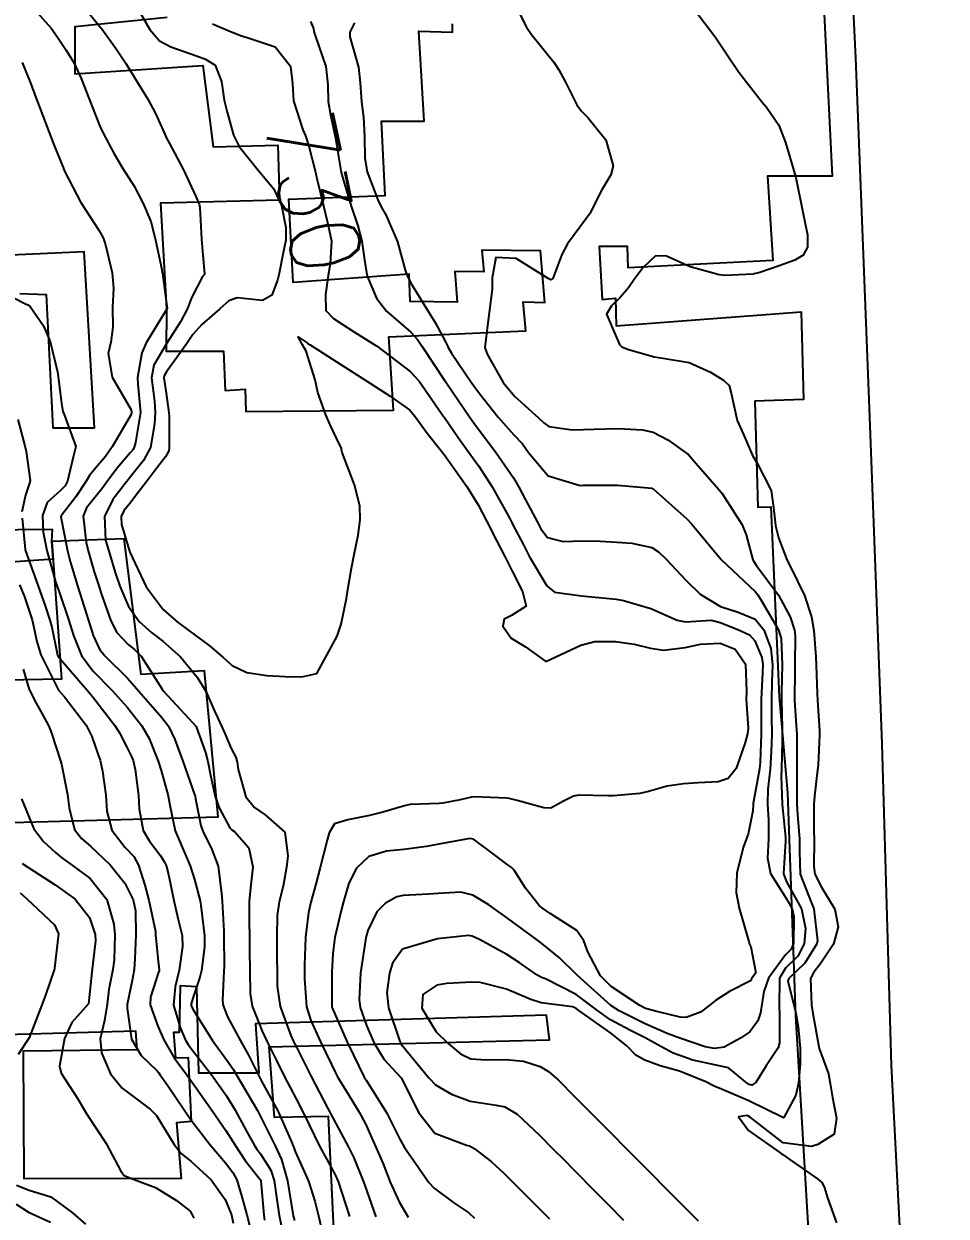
# Model space of a CAD drawing. Header units: metres. Extents: x 318500 to 325275, y 7408834 to 7428799.
# Drawn here: x 322808.2 to 322861.2, y 7418414.8 to 7418483.2 of the extents above; entities that cross this region are included whole.
import ezdxf
from ezdxf.enums import TextEntityAlignment as Align

# ---------------------------------------------------------------- set-up
doc = ezdxf.new("R2010")
doc.units = ezdxf.units.M
doc.header["$MEASUREMENT"] = 0
for name, color, linetype in [('Cotas', 45, 'Continuous'), ('Curvas de Nivel 1m', 11, 'Continuous'), ('Curvas de Nivel 5m', 15, 'Continuous'), ('Edificações', 30, 'Continuous'), ('Vias Primárias', 230, 'Continuous')]:
    doc.layers.add(name, color=color, linetype=linetype)
doc.styles.add('Style-STANDARD', font='STANDARD.shx')

msp = doc.modelspace()

# ---------------------------------------------------------------- linework, layer by layer
at = {"layer": 'Curvas de Nivel 1m', "flags": 128}
for points, elevation in [([(322811.057, 7418484.976), (322812.671, 7418483), (322812.7, 7418482.96), (322813.524, 7418481.812), (322814.099, 7418480.938), (322814.637, 7418480.06), (322815.343, 7418478.919), (322815.789, 7418478.094), (322816.318, 7418476.904), (322816.405, 7418476.711), (322816.592, 7418476.363), (322817.375, 7418474.892), (322818.103, 7418473.328), (322818.298, 7418472.882), (322818.34, 7418472.684), (322818.435, 7418470.881), (322818.506, 7418469.957), (322818.592, 7418468.878), (322818.555, 7418468.813), (322818.488, 7418468.731), (322817.854, 7418467.502), (322817.625, 7418466.888), (322817.217, 7418466.128), (322816.44, 7418464.9), (322815.689, 7418463.643), (322815.557, 7418462.913), (322815.727, 7418461.573), (322815.775, 7418460.909), (322815.732, 7418460.268), (322815.497, 7418458.913), (322815.103, 7418458.164), (322814.334, 7418457.211), (322814.209, 7418457.055), (322814.114, 7418456.933), (322813.339, 7418455.92), (322812.862, 7418454.952), (322812.916, 7418453.58), (322813.1, 7418452.948), (322813.467, 7418451.737), (322813.735, 7418450.938), (322814.233, 7418449.778), (322814.845, 7418448.921), (322815.576, 7418448.272), (322816.209, 7418447.782), (322817.217, 7418446.89), (322818.183, 7418445.72), (322818.687, 7418444.872), (322819.118, 7418443.903), (322819.601, 7418442.858), (322819.764, 7418442.483), (322820.128, 7418441.621), (322820.397, 7418441.12), (322820.475, 7418440.845), (322820.542, 7418440.415), (322820.979, 7418438.837), (322821.476, 7418438.224), (322822.075, 7418437.821), (322823.219, 7418436.808), (322823.394, 7418435.459), (322823.304, 7418434.807), (322823.112, 7418433.721), (322822.889, 7418432.811), (322822.783, 7418432.028), (322822.748, 7418430.812), (322822.762, 7418429.606), (322822.771, 7418428.808), (322822.779, 7418427.976), (322822.945, 7418426.805), (322823.552, 7418425.148), (322823.718, 7418424.793), (322823.777, 7418424.67), (322823.896, 7418424.426), (322824.717, 7418422.782), (322825.677, 7418420.947), (322825.77, 7418420.771), (322825.848, 7418420.616), (322826.846, 7418418.755), (322827.17, 7418418.106), (322827.74, 7418416.741), (322827.798, 7418416.583), (322828.444, 7418414.73)], 732), ([(322808.689, 7418484.244), (322809.796, 7418482.993), (322810.158, 7418482.481), (322810.657, 7418481.721), (322811.108, 7418480.975), (322811.509, 7418480.099), (322811.955, 7418478.967), (322812.596, 7418477.367), (322812.781, 7418476.957), (322813.403, 7418475.773), (322813.916, 7418474.94), (322814.555, 7418473.919), (322815.086, 7418472.922), (322815.509, 7418471.894), (322815.77, 7418470.911), (322816.107, 7418469.295), (322816.179, 7418468.905), (322816.46, 7418466.9), (322815.251, 7418464.918), (322815.006, 7418464.347), (322814.744, 7418462.925), (322814.775, 7418462.554), (322814.915, 7418460.922), (322814.64, 7418459.203), (322814.563, 7418458.927), (322814.494, 7418458.792), (322814.355, 7418458.63), (322813.574, 7418457.709), (322813.012, 7418456.95), (322812.719, 7418456.559), (322812.316, 7418456.058), (322811.823, 7418455.449), (322811.63, 7418454.967), (322811.799, 7418453.451), (322811.918, 7418452.964), (322812.262, 7418451.774), (322812.525, 7418450.956), (322812.674, 7418450.523), (322813.22, 7418448.945), (322813.562, 7418448.288), (322814.207, 7418447.603), (322814.581, 7418447.302), (322814.959, 7418446.919), (322816.172, 7418445.024), (322816.263, 7418444.899), (322817.697, 7418443.335), (322818.114, 7418442.88), (322818.14, 7418442.832), (322818.652, 7418441.399), (322818.797, 7418440.87), (322818.972, 7418440.002), (322819.22, 7418438.863), (322819.435, 7418438.214), (322820.063, 7418437.073), (322820.172, 7418436.959), (322820.332, 7418436.846), (322821.141, 7418435.923), (322821.376, 7418434.83), (322821.238, 7418433.616), (322821.172, 7418432.833), (322821.173, 7418431.652), (322821.182, 7418430.832), (322821.193, 7418430.052), (322821.207, 7418428.831), (322821.219, 7418427.553), (322821.333, 7418426.829), (322821.909, 7418425.39), (322822.184, 7418424.816), (322822.749, 7418423.667), (322823.181, 7418422.8), (322823.861, 7418421.508), (322824.232, 7418420.786), (322824.603, 7418420.017), (322825.205, 7418418.776), (322825.809, 7418417.67), (322826.131, 7418417.093), (322826.278, 7418416.763), (322826.506, 7418416.043), (322826.936, 7418414.753)], 733), ([(322814.69, 7418484.243), (322815.458, 7418482.918), (322816.009, 7418482.256), (322816.66, 7418481.914), (322818.138, 7418481.402), (322818.655, 7418481.213), (322819.204, 7418480.872), (322819.575, 7418479.927), (322819.738, 7418478.863), (322819.911, 7418478.159), (322820.264, 7418476.855), (322820.59, 7418476.202), (322821.684, 7418474.833), (322822.554, 7418473.777), (322823.031, 7418472.815), (322823.266, 7418471.551), (322823.277, 7418470.812), (322823.134, 7418470.191), (322822.866, 7418468.816), (322822.793, 7418468.509), (322822.473, 7418467.666), (322821.937, 7418467.359), (322820.47, 7418467.512), (322819.99, 7418467.335), (322819.478, 7418466.865), (322818.451, 7418465.969), (322817.934, 7418465.396), (322817.585, 7418464.889), (322817.112, 7418464.211), (322816.415, 7418463.249), (322816.286, 7418463.028), (322816.269, 7418462.902), (322816.397, 7418462.031), (322816.555, 7418460.898), (322816.566, 7418460.71), (322816.577, 7418458.898), (322816.543, 7418458.712), (322816.352, 7418458.371), (322815.715, 7418457.533), (322815.243, 7418456.916), (322814.852, 7418456.392), (322814.311, 7418455.692), (322813.975, 7418455.265), (322813.814, 7418454.937), (322813.837, 7418454.478), (322814.281, 7418453.009), (322814.297, 7418452.947), (322814.306, 7418452.93), (322814.32, 7418452.889), (322815.245, 7418450.915), (322816.231, 7418449.6), (322817.026, 7418448.892), (322818.211, 7418448.011), (322818.867, 7418447.531), (322819.653, 7418446.858), (322820.193, 7418446.394), (322821.032, 7418445.992), (322822.185, 7418445.821), (322823.242, 7418445.752), (322824.184, 7418445.735), (322825.044, 7418445.93), (322825.512, 7418446.78), (322826.213, 7418448.07), (322826.453, 7418448.767), (322826.762, 7418450.243), (322826.842, 7418450.761), (322827.046, 7418451.98), (322827.199, 7418452.756), (322827.417, 7418453.879), (322827.538, 7418454.751), (322827.514, 7418455.55), (322827.223, 7418456.757), (322826.504, 7418458.622), (322826.475, 7418458.768), (322826.467, 7418458.874), (322826.363, 7418459.075), (322825.809, 7418460.214), (322825.563, 7418460.782), (322825.116, 7418462.072), (322824.957, 7418462.792), (322824.435, 7418464.443), (322824.238, 7418464.802), (322823.985, 7418465.264), (322824.442, 7418464.952), (322824.528, 7418464.886), (322824.67, 7418464.797), (322826.424, 7418463.67), (322827.872, 7418462.748), (322828.405, 7418462.41), (322829.271, 7418461.857), (322830.385, 7418461.052), (322830.679, 7418460.716), (322831.393, 7418459.727), (322832.216, 7418458.692), (322832.357, 7418458.513), (322833.669, 7418456.67), (322834.314, 7418455.613), (322834.82, 7418454.655), (322835.373, 7418453.566), (322835.845, 7418452.644), (322836.268, 7418451.81), (322836.861, 7418450.631), (322837.069, 7418449.796), (322836.229, 7418449.254), (322835.819, 7418449.051), (322835.736, 7418448.645), (322836.213, 7418447.963), (322837.035, 7418447.455), (322838.2, 7418446.61), (322840.21, 7418447.555), (322841.015, 7418447.769), (322842.212, 7418447.773), (322843.278, 7418447.611), (322844.208, 7418447.376), (322844.967, 7418447.278), (322846.209, 7418447.425), (322847.087, 7418447.616), (322848.212, 7418447.68), (322849.076, 7418447.334), (322849.679, 7418446.458), (322849.736, 7418444.897), (322849.715, 7418444.457), (322849.818, 7418442.782), (322849.79, 7418442.455), (322849.647, 7418441.969), (322849.133, 7418440.465), (322848.68, 7418439.903), (322848.109, 7418439.714), (322846.945, 7418439.654), (322846.106, 7418439.59), (322845.167, 7418439.451), (322844.099, 7418439.153), (322843.601, 7418439.034), (322842.095, 7418438.907), (322841.759, 7418438.899), (322840.095, 7418438.938), (322839.79, 7418438.889), (322839.216, 7418438.593), (322838.496, 7418438.191), (322838.084, 7418438.209), (322836.551, 7418438.633), (322836.092, 7418438.75), (322835.967, 7418438.767), (322834.093, 7418438.839), (322833.932, 7418438.823), (322833.276, 7418438.672), (322832.291, 7418438.483), (322832.087, 7418438.461), (322830.404, 7418438.397), (322830.084, 7418438.336), (322828.842, 7418437.969), (322828.076, 7418437.78), (322826.84, 7418437.527), (322826.068, 7418437.292), (322825.765, 7418436.774), (322825.643, 7418436.363), (322825.234, 7418434.782), (322824.985, 7418433.826), (322824.713, 7418432.789), (322824.582, 7418432.211), (322824.401, 7418430.794), (322824.35, 7418429.173), (322824.342, 7418428.786), (322824.34, 7418428.4), (322824.467, 7418426.785), (322824.704, 7418425.997), (322825.266, 7418424.776), (322825.887, 7418423.477), (322826.117, 7418423.001), (322826.248, 7418422.764), (322826.899, 7418421.72), (322827.483, 7418420.745), (322827.84, 7418420.069), (322828.449, 7418418.731), (322828.854, 7418417.767), (322829.265, 7418416.718), (322829.783, 7418415.589), (322830.301, 7418414.705)], 731), ([(322846.696, 7418484.107), (322847.928, 7418482.488), (322848.664, 7418481.41), (322849.288, 7418480.47), (322850.624, 7418478.738), (322850.877, 7418478.446), (322851.586, 7418477.412), (322851.974, 7418476.429), (322852.57, 7418474.42), (322852.96, 7418472.416), (322853.237, 7418471.123), (322853.227, 7418470.413), (322852.983, 7418469.945), (322852.509, 7418469.659), (322851.605, 7418469.332), (322850.497, 7418468.949), (322850.094, 7418468.858), (322848.495, 7418468.789), (322848.157, 7418468.821), (322846.502, 7418469.279), (322845.138, 7418469.893), (322844.511, 7418469.921), (322843.79, 7418469.252), (322843.287, 7418468.548), (322842.95, 7418468.086), (322842.475, 7418467.528), (322841.984, 7418467.048), (322841.681, 7418466.568), (322842.443, 7418464.815), (322842.573, 7418464.689), (322842.893, 7418464.553), (322844.434, 7418464.12), (322844.916, 7418464.039), (322846.429, 7418463.792), (322847.666, 7418463.243), (322848.415, 7418462.783), (322848.73, 7418462.475), (322848.844, 7418462.033), (322849.203, 7418460.468), (322849.557, 7418459.647), (322850.071, 7418458.454), (322850.353, 7418457.966), (322851.139, 7418456.438), (322851.281, 7418455.47), (322851.404, 7418454.433), (322851.577, 7418453.715), (322852.056, 7418452.423), (322852.274, 7418452.021), (322853.07, 7418450.412), (322853.456, 7418449.183), (322853.602, 7418448.406), (322853.715, 7418446.895), (322853.726, 7418446.405), (322853.795, 7418444.785), (322853.813, 7418444.404), (322853.914, 7418442.632), (322853.917, 7418442.402), (322853.84, 7418440.685), (322853.813, 7418440.403), (322853.627, 7418438.875), (322853.598, 7418438.405), (322853.604, 7418436.868), (322853.611, 7418436.404), (322853.604, 7418434.845), (322853.659, 7418434.404), (322854.029, 7418433.649), (322854.802, 7418432.388), (322854.997, 7418431.383), (322854.732, 7418430.389), (322853.968, 7418429.236), (322853.591, 7418428.776), (322853.397, 7418428.406), (322853.457, 7418426.885), (322853.547, 7418426.404), (322853.9, 7418424.4), (322854.434, 7418422.94), (322854.54, 7418422.39), (322854.675, 7418421.581), (322854.906, 7418420.384), (322854.759, 7418419.463), (322853.827, 7418418.871), (322853.468, 7418418.761), (322851.828, 7418418.981), (322849.944, 7418420.449), (322849.851, 7418420.511), (322849.768, 7418420.535), (322849.263, 7418420.459), (322849.839, 7418419.691), (322851.649, 7418418.423), (322851.748, 7418418.35), (322851.819, 7418418.302), (322852.23, 7418418.002), (322853.805, 7418416.9), (322854.078, 7418416.672), (322854.214, 7418416.394), (322854.373, 7418415.809), (322854.903, 7418414.383)], 726), ([(322836.692, 7418483.827), (322837.093, 7418483.043), (322837.389, 7418482.629), (322838.656, 7418481.042), (322838.954, 7418480.605), (322839.319, 7418479.921), (322839.988, 7418478.589), (322840.247, 7418478.216), (322840.613, 7418477.859), (322841.645, 7418476.57), (322842.063, 7418475.08), (322841.931, 7418474.566), (322841.427, 7418473.702), (322840.856, 7418472.577), (322840.744, 7418472.371), (322840.535, 7418472.082), (322839.443, 7418470.596), (322839.122, 7418469.99), (322838.608, 7418468.608), (322838.547, 7418468.551), (322838.489, 7418468.544), (322838.329, 7418468.612), (322836.507, 7418469.762), (322835.341, 7418469.818), (322835.129, 7418468.654), (322835.126, 7418468.008), (322834.941, 7418466.655), (322834.889, 7418466.223), (322834.705, 7418464.657), (322834.83, 7418464.26), (322835.759, 7418462.647), (322836.398, 7418461.853), (322837.777, 7418460.619), (322838.086, 7418460.323), (322838.375, 7418460.105), (322839.708, 7418459.925), (322840.374, 7418459.938), (322840.984, 7418459.964), (322842.374, 7418460), (322843.761, 7418459.926), (322844.373, 7418459.785), (322845.206, 7418459.355), (322846.36, 7418458.529), (322846.394, 7418458.5), (322846.672, 7418458.18), (322848.167, 7418456.482), (322848.327, 7418456.263), (322849.481, 7418454.462), (322849.719, 7418453.883), (322850.098, 7418452.453), (322850.276, 7418452.151), (322851.57, 7418450.43), (322852.231, 7418449.175), (322852.485, 7418448.417), (322852.527, 7418448.107), (322852.503, 7418446.417), (322852.499, 7418446.113), (322852.488, 7418444.417), (322852.497, 7418444.084), (322852.614, 7418442.415), (322852.628, 7418441.922), (322852.62, 7418440.415), (322852.612, 7418439.915), (322852.623, 7418438.415), (322852.657, 7418437.838), (322852.779, 7418436.413), (322852.773, 7418435.693), (322852.817, 7418434.412), (322853.335, 7418433.092), (322853.594, 7418432.404), (322853.805, 7418430.58), (322853.768, 7418430.402), (322853.082, 7418429.295), (322852.168, 7418428.418), (322852.102, 7418428.275), (322852.565, 7418426.414), (322852.7, 7418425.63), (322852.817, 7418424.411), (322852.815, 7418423.486), (322852.715, 7418422.412), (322852.569, 7418421.713), (322851.882, 7418420.42), (322851.864, 7418420.405), (322851.821, 7418420.42), (322849.864, 7418421.391), (322848.298, 7418422.05), (322847.876, 7418422.221), (322847.395, 7418422.485), (322845.886, 7418423.087), (322844.776, 7418423.403), (322843.892, 7418423.723), (322843.376, 7418424.018), (322842.862, 7418424.546), (322841.911, 7418425.284), (322840.1, 7418426.578), (322839.932, 7418426.7), (322839.738, 7418426.778), (322837.936, 7418427.023), (322837.345, 7418427.213), (322835.947, 7418427.792), (322834.435, 7418428.173), (322833.953, 7418428.206), (322832.516, 7418428.117), (322831.95, 7418428.023), (322831.147, 7418427.497), (322831.08, 7418426.703), (322831.91, 7418425.358), (322832.587, 7418424.68), (322833.303, 7418424.077), (322833.891, 7418423.799), (322834.796, 7418423.746), (322835.891, 7418423.765), (322836.927, 7418423.661), (322837.888, 7418423.363), (322838.359, 7418423.077), (322838.905, 7418422.595), (322839.866, 7418421.621), (322840.915, 7418420.569), (322841.836, 7418419.641), (322842.924, 7418418.543), (322843.372, 7418418.091), (322843.811, 7418417.652), (322844.374, 7418417.09), (322844.944, 7418416.513), (322845.787, 7418415.654), (322846.945, 7418414.488)], 727), ([(322824.686, 7418483.374), (322824.856, 7418482.972), (322824.883, 7418482.797), (322824.967, 7418482.505), (322825.572, 7418480.786), (322825.688, 7418479.73), (322825.694, 7418478.784), (322825.835, 7418478.005), (322826.109, 7418476.777), (322826.408, 7418474.937), (322826.439, 7418474.772), (322826.563, 7418474.305), (322827.027, 7418472.763), (322827.402, 7418471.63), (322827.644, 7418470.753), (322827.831, 7418469.419), (322827.943, 7418468.748), (322828.471, 7418467.479), (322829.06, 7418466.734), (322830.448, 7418465.535), (322830.834, 7418465.104), (322831.096, 7418464.71), (322832.411, 7418462.732), (322832.439, 7418462.69), (322832.51, 7418462.587), (322833.818, 7418460.668), (322834.048, 7418460.336), (322834.372, 7418459.897), (322835.323, 7418458.65), (322836.338, 7418457.164), (322836.649, 7418456.635), (322837.036, 7418455.912), (322837.729, 7418454.619), (322837.921, 7418454.241), (322838.291, 7418453.739), (322839.195, 7418453.503), (322840.29, 7418453.54), (322841.335, 7418453.525), (322842.289, 7418453.479), (322843.151, 7418453.409), (322844.286, 7418453.17), (322844.677, 7418452.918), (322845.091, 7418452.518), (322846.262, 7418451.269), (322847.075, 7418450.492), (322848.24, 7418449.785), (322849.258, 7418449.442), (322850.229, 7418449.048), (322850.734, 7418448.442), (322851.133, 7418447.36), (322851.216, 7418446.435), (322851.187, 7418445.433), (322851.16, 7418444.435), (322851.169, 7418443.421), (322851.178, 7418442.434), (322851.152, 7418441.456), (322851.081, 7418440.436), (322850.958, 7418439.293), (322850.941, 7418438.437), (322850.999, 7418437.514), (322850.999, 7418436.436), (322850.928, 7418435.316), (322851.101, 7418434.434), (322852.018, 7418432.986), (322852.348, 7418432.417), (322852.442, 7418431.977), (322852.424, 7418430.416), (322852.291, 7418430.103), (322851.974, 7418429.771), (322850.985, 7418428.435), (322850.726, 7418427.661), (322850.53, 7418426.441), (322850.387, 7418425.979), (322849.913, 7418425.347), (322849.386, 7418424.979), (322848.443, 7418424.472), (322847.899, 7418424.389), (322847.357, 7418424.485), (322845.907, 7418424.988), (322845.167, 7418425.256), (322843.919, 7418425.803), (322842.412, 7418426.553), (322841.935, 7418426.871), (322840.016, 7418428.579), (322839.961, 7418428.638), (322838.982, 7418429.607), (322837.978, 7418430.428), (322837.872, 7418430.505), (322837.725, 7418430.614), (322835.998, 7418431.873), (322834.94, 7418432.651), (322834.018, 7418433.201), (322833.323, 7418433.368), (322832.019, 7418433.295), (322831.46, 7418433.257), (322830.017, 7418433.185), (322829.641, 7418433.099), (322828.998, 7418432.73), (322828.501, 7418432.236), (322827.986, 7418431.166), (322827.894, 7418430.829), (322827.874, 7418430.742), (322827.852, 7418430.615), (322827.553, 7418428.746), (322827.474, 7418427.21), (322827.541, 7418426.746), (322827.914, 7418425.705), (322828.332, 7418424.734), (322828.922, 7418423.756), (322829.88, 7418422.729), (322829.895, 7418422.71), (322829.918, 7418422.671), (322830.913, 7418420.699), (322831.833, 7418419.531), (322833.641, 7418418.844), (322833.822, 7418418.794), (322834.08, 7418418.656), (322835.069, 7418417.897), (322835.806, 7418417.214), (322836.396, 7418416.624), (322837.779, 7418415.234), (322838.411, 7418414.6)], 729), ([(322827.213, 7418483.29), (322826.947, 7418482.766), (322826.955, 7418482.487), (322827.45, 7418480.758), (322827.55, 7418479.842), (322827.61, 7418478.755), (322827.727, 7418477.87), (322827.795, 7418476.752), (322827.81, 7418475.523), (322827.94, 7418474.749), (322828.546, 7418473.129), (322828.744, 7418472.738), (322829.031, 7418472.239), (322829.689, 7418470.728), (322830.128, 7418469.091), (322830.253, 7418468.722), (322830.484, 7418468.294), (322831.468, 7418466.705), (322831.845, 7418466.091), (322832.443, 7418464.972), (322832.54, 7418464.788), (322832.585, 7418464.688), (322832.787, 7418464.332), (322833.92, 7418462.667), (322834.4, 7418462), (322835.462, 7418460.649), (322836.37, 7418459.633), (322836.858, 7418459.125), (322837.216, 7418458.627), (322838.34, 7418457.276), (322840.18, 7418456.734), (322840.332, 7418456.74), (322842.141, 7418456.754), (322842.333, 7418456.746), (322844.296, 7418456.565), (322844.33, 7418456.557), (322844.369, 7418456.529), (322846.305, 7418454.805), (322846.597, 7418454.497), (322848.28, 7418452.48), (322850.253, 7418450.618), (322850.383, 7418450.448), (322850.591, 7418450.099), (322851.577, 7418448.43), (322851.725, 7418447.938), (322851.775, 7418446.426), (322851.74, 7418444.863), (322851.737, 7418444.426), (322851.774, 7418442.797), (322851.776, 7418442.425), (322851.771, 7418442.06), (322851.738, 7418440.426), (322851.724, 7418440.036), (322851.777, 7418438.425), (322851.967, 7418436.516), (322851.974, 7418436.421), (322851.962, 7418436.325), (322851.849, 7418434.423), (322852.033, 7418433.969), (322852.884, 7418432.411), (322853.125, 7418431.277), (322853.046, 7418430.409), (322852.683, 7418429.703), (322851.966, 7418429.013), (322851.621, 7418428.425), (322851.597, 7418426.763), (322851.623, 7418426.425), (322851.617, 7418424.711), (322851.545, 7418424.425), (322850.857, 7418423.402), (322850.273, 7418422.444), (322850.041, 7418422.285), (322849.878, 7418422.325), (322849.695, 7418422.453), (322848.704, 7418423.283), (322847.89, 7418423.445), (322846.655, 7418423.73), (322845.895, 7418423.985), (322845.515, 7418424.124), (322844.816, 7418424.516), (322843.907, 7418425.011), (322843.02, 7418425.437), (322841.922, 7418426.032), (322841.178, 7418426.568), (322839.944, 7418427.488), (322838.179, 7418428.384), (322837.958, 7418428.468), (322837.682, 7418428.614), (322836.674, 7418429.336), (322835.972, 7418429.798), (322834.399, 7418430.656), (322833.983, 7418430.846), (322833.771, 7418430.875), (322831.98, 7418430.69), (322829.974, 7418430.094), (322829.396, 7418429.295), (322829.225, 7418428.727), (322829.071, 7418427.601), (322829.161, 7418426.728), (322829.817, 7418424.795), (322829.855, 7418424.711), (322829.871, 7418424.681), (322829.899, 7418424.649), (322831.503, 7418422.694), (322831.874, 7418422.296), (322832.781, 7418421.762), (322833.861, 7418421.374), (322835.352, 7418421.143), (322835.856, 7418421.046), (322836.567, 7418420.623), (322837.832, 7418419.424), (322838.649, 7418418.598), (322839.238, 7418418.012), (322839.809, 7418417.431), (322840.23, 7418417.001), (322840.654, 7418416.567), (322841.783, 7418415.425), (322842.664, 7418414.541)], 728), ([(322808.127, 7418481.018), (322808.632, 7418479.791), (322808.922, 7418479.005), (322809.111, 7418478.504), (322809.681, 7418476.994), (322809.934, 7418476.341), (322810.477, 7418474.981), (322810.567, 7418474.77), (322811.504, 7418472.97), (322812.524, 7418471.381), (322812.692, 7418471.128), (322812.777, 7418470.956), (322812.918, 7418470.55), (322813.3, 7418468.948), (322813.366, 7418468.057), (322813.31, 7418466.947), (322813.33, 7418465.828), (322813.214, 7418464.948), (322813.075, 7418464.306), (322813.302, 7418462.947), (322814.382, 7418461.065), (322814.405, 7418460.93), (322814.379, 7418460.8), (322813.291, 7418458.946), (322812.907, 7418458.396), (322812.341, 7418457.718), (322812.002, 7418457.297), (322811.808, 7418456.965), (322811.212, 7418456.075), (322810.374, 7418454.979), (322810.354, 7418454.925), (322810.73, 7418452.975), (322810.89, 7418452.355), (322811.309, 7418450.969), (322811.796, 7418449.395), (322811.932, 7418448.963), (322812.212, 7418448.116), (322812.569, 7418447.32), (322812.867, 7418446.95), (322814.181, 7418445.655), (322814.827, 7418444.92), (322816.147, 7418443.397), (322816.523, 7418442.896), (322816.896, 7418442.129), (322817.36, 7418440.888), (322818.045, 7418438.926), (322818.059, 7418438.88), (322818.088, 7418438.726), (322818.382, 7418437.193), (322818.495, 7418436.873), (322819.017, 7418435.828), (322819.377, 7418434.857), (322819.583, 7418433.288), (322819.614, 7418432.854), (322819.701, 7418431.136), (322819.709, 7418430.853), (322819.722, 7418429.093), (322819.716, 7418428.852), (322819.642, 7418427.145), (322819.665, 7418426.853), (322819.92, 7418426.205), (322820.66, 7418424.839), (322821.108, 7418424.047), (322821.716, 7418422.822), (322821.875, 7418422.518), (322822.818, 7418420.805), (322823.591, 7418419.026), (322823.696, 7418418.792), (322823.733, 7418418.705), (322823.817, 7418418.483), (322824.566, 7418416.782), (322824.939, 7418415.622), (322825.144, 7418414.776), (322825.564, 7418412.951)], 734), ([(322807.881, 7418460.523), (322808.279, 7418459.011), (322808.355, 7418458.684), (322808.591, 7418457.006), (322808.536, 7418456.798), (322808.317, 7418456.163), (322808.102, 7418455.214)], 736), ([(322808.128, 7418454.843), (322808.282, 7418453.245), (322808.299, 7418453.029), (322808.304, 7418453.01), (322808.313, 7418452.976), (322809.027, 7418450.998), (322809.472, 7418449.75), (322809.726, 7418448.987), (322809.825, 7418448.594), (322810.164, 7418446.981), (322810.199, 7418446.905), (322811.857, 7418444.963), (322812.165, 7418444.602), (322813.454, 7418442.94), (322813.715, 7418442.515), (322814.128, 7418441.731), (322814.393, 7418441.197), (322814.499, 7418440.924), (322814.621, 7418440.414), (322814.8, 7418438.919), (322814.846, 7418438.151), (322815.082, 7418436.915), (322815.445, 7418436.3), (322816.046, 7418435.503), (322816.284, 7418435.139), (322816.397, 7418434.895), (322816.531, 7418434.394), (322816.832, 7418432.888), (322817.086, 7418431.791), (322817.308, 7418430.88), (322817.345, 7418430.25), (322817.141, 7418428.882), (322816.907, 7418427.924), (322816.828, 7418426.887), (322817.195, 7418425.596), (322817.517, 7418424.876), (322817.655, 7418424.631), (322817.894, 7418424.313), (322819.026, 7418422.859), (322819.862, 7418421.676), (322820.367, 7418420.842), (322821.021, 7418419.643), (322821.475, 7418418.825), (322821.613, 7418418.618), (322821.815, 7418418.343), (322822.403, 7418417.408), (322822.602, 7418416.808), (322822.738, 7418415.854), (322822.888, 7418414.803), (322823.204, 7418413.342)], 736), ([(322807.982, 7418451.014), (322808.241, 7418450.381), (322808.701, 7418449.003), (322808.968, 7418447.759), (322809.197, 7418446.995), (322810.171, 7418445.052), (322810.221, 7418444.979), (322810.551, 7418444.589), (322811.808, 7418442.963), (322812.134, 7418442.315), (322812.483, 7418441.314), (322812.603, 7418440.953), (322812.746, 7418440.315), (322812.928, 7418438.942), (322812.991, 7418438.026), (322813.283, 7418436.938), (322814.05, 7418435.93), (322814.532, 7418435.41), (322814.812, 7418434.918), (322815.17, 7418433.766), (322815.41, 7418432.909), (322815.784, 7418431.102), (322815.795, 7418430.903), (322815.8, 7418430.724), (322815.963, 7418429.225), (322815.999, 7418428.938), (322815.995, 7418428.899), (322815.989, 7418428.87), (322815.958, 7418428.771), (322815.5, 7418427.343), (322815.488, 7418426.907), (322815.911, 7418425.667), (322816.263, 7418424.895), (322816.856, 7418423.852), (322817.577, 7418422.875), (322817.874, 7418422.478), (322819.013, 7418420.858), (322819.833, 7418419.692), (322820.364, 7418418.842), (322820.943, 7418417.964), (322821.801, 7418416.877), (322821.823, 7418416.842), (322821.833, 7418416.82), (322821.835, 7418416.784), (322821.999, 7418414.817), (322822.048, 7418414.533)], 737), ([(322808.187, 7418446.17), (322808.532, 7418445.005), (322808.938, 7418444.219), (322809.626, 7418442.988), (322809.777, 7418442.626), (322810.126, 7418441.559), (322810.31, 7418440.978), (322810.38, 7418440.712), (322810.735, 7418438.97), (322810.835, 7418438.213), (322811.14, 7418436.964), (322811.544, 7418436.446), (322812.051, 7418436.011), (322813.186, 7418434.939), (322814.024, 7418433.893), (322814.496, 7418432.923), (322814.631, 7418432.29), (322814.647, 7418430.92), (322814.603, 7418429.558), (322814.569, 7418428.921), (322814.473, 7418428.401), (322814.168, 7418426.926), (322814.149, 7418426.704), (322814.417, 7418424.922), (322814.958, 7418423.981), (322815.882, 7418423.113), (322815.978, 7418422.995), (322816.043, 7418422.898), (322816.468, 7418422.294), (322817.423, 7418420.876), (322817.841, 7418420.276), (322818.934, 7418418.859), (322819.81, 7418417.821), (322820.229, 7418417.268), (322820.457, 7418416.84), (322820.747, 7418415.874), (322821.036, 7418414.831), (322821.478, 7418413.09)], 738), ([(322808.086, 7418438.731), (322808.804, 7418436.999), (322809.345, 7418436.283), (322810.047, 7418435.64), (322810.41, 7418435.341), (322810.934, 7418434.967), (322812.028, 7418434.151), (322812.985, 7418432.94), (322813.401, 7418431.524), (322813.443, 7418430.935), (322813.409, 7418429.492), (322813.326, 7418428.936), (322813.108, 7418427.773), (322813.015, 7418426.939), (322812.853, 7418426.003), (322812.613, 7418424.943), (322812.69, 7418424.144), (322813.203, 7418422.937), (322813.868, 7418422.113), (322815.488, 7418420.905), (322815.845, 7418420.535), (322816.865, 7418418.884), (322817.281, 7418418.344), (322817.811, 7418417.93), (322818.992, 7418416.858), (322819.783, 7418415.717), (322820.151, 7418414.844), (322820.239, 7418414.367)], 739), ([(322808.015, 7418433.333), (322808.369, 7418433.005), (322809.988, 7418431.486), (322810.218, 7418430.976), (322809.988, 7418429.007), (322809.984, 7418428.98), (322809.977, 7418428.962), (322809.959, 7418428.902), (322809.473, 7418427.451), (322809.287, 7418426.99), (322808.917, 7418425.993), (322808.538, 7418425), (322807.89, 7418424.051)], 741), ([(322807.793, 7418416.548), (322808.536, 7418416.251), (322809.783, 7418415.866), (322811.017, 7418414.961), (322811.76, 7418414.307)], 741), ([(322807.777, 7418415.445), (322808.501, 7418414.999), (322809.762, 7418414.421)], 742)]:
    msp.add_lwpolyline(points, dxfattribs=dict(at, elevation=elevation))
at = {"layer": 'Curvas de Nivel 5m', "flags": 128}
for points, elevation in [([(322819.057, 7418483.247), (322819.959, 7418482.861), (322820.676, 7418482.566), (322821.058, 7418482.461), (322822.666, 7418481.919), (322823.54, 7418480.811), (322823.656, 7418479.789), (322823.713, 7418478.809), (322824.257, 7418477.15), (322824.4, 7418476.802), (322824.591, 7418476.219), (322824.955, 7418474.794), (322825.077, 7418474.278), (322825.432, 7418472.787), (322825.653, 7418471.905), (322825.885, 7418470.78), (322825.816, 7418469.465), (322825.7, 7418468.782), (322825.559, 7418467.698), (322825.576, 7418466.783), (322826.001, 7418466.322), (322826.453, 7418466.029), (322827.223, 7418465.534), (322828.44, 7418464.761), (322828.472, 7418464.74), (322830.418, 7418463.279), (322830.921, 7418462.712), (322832.207, 7418460.868), (322832.33, 7418460.691), (322832.351, 7418460.662), (322832.379, 7418460.622), (322833.17, 7418459.48), (322833.745, 7418458.669), (322834.348, 7418457.837), (322835.129, 7418456.652), (322836.153, 7418454.791), (322836.228, 7418454.641), (322836.299, 7418454.508), (322836.939, 7418453.283), (322837.267, 7418452.625), (322838.255, 7418450.963), (322838.708, 7418450.603), (322840.247, 7418450.394), (322840.454, 7418450.371), (322842.245, 7418450.201), (322842.671, 7418450.127), (322844.237, 7418449.667), (322845.745, 7418448.989), (322846.226, 7418448.896), (322847.719, 7418448.994), (322848.226, 7418448.856), (322849.233, 7418448.465), (322849.903, 7418448.141), (322850.213, 7418447.797), (322850.607, 7418446.847), (322850.659, 7418446.443), (322850.643, 7418445.994), (322850.564, 7418444.444), (322850.564, 7418444.044), (322850.579, 7418442.443), (322850.512, 7418440.832), (322850.469, 7418440.445), (322850.11, 7418438.47), (322850.108, 7418438.45), (322850.109, 7418438.431), (322850.084, 7418438.037), (322849.817, 7418436.7), (322849.734, 7418436.455), (322849.537, 7418435.94), (322849.171, 7418434.463), (322849.133, 7418433.354), (322849.301, 7418432.461), (322849.838, 7418430.596), (322849.881, 7418430.451), (322849.91, 7418430.382), (322849.978, 7418430.231), (322850.263, 7418428.746), (322850.049, 7418428.449), (322850.014, 7418428.395), (322849.957, 7418428.27), (322848.744, 7418427.672), (322847.94, 7418427.15), (322847.57, 7418426.849), (322847.082, 7418426.488), (322846.258, 7418426.163), (322845.925, 7418426.195), (322844.579, 7418426.52), (322843.933, 7418426.698), (322843.612, 7418426.858), (322841.951, 7418427.959), (322841.347, 7418428.566), (322840.613, 7418429.935), (322840.38, 7418430.576), (322839.989, 7418431.16), (322838.458, 7418432.148), (322838.008, 7418432.446), (322837.826, 7418432.613), (322837.04, 7418433.609), (322836.39, 7418434.635), (322836.21, 7418434.806), (322836.043, 7418434.923), (322834.952, 7418435.75), (322834.058, 7418436.419), (322833.844, 7418436.449), (322832.054, 7418436.118), (322831.354, 7418436.002), (322830.051, 7418435.817), (322829.052, 7418435.728), (322828.047, 7418435.427), (322827.337, 7418434.751), (322826.899, 7418433.885), (322826.558, 7418432.762), (322826.445, 7418432.322), (322826.086, 7418430.768), (322825.971, 7418429.841), (322825.923, 7418428.77), (322825.912, 7418426.788), (322825.916, 7418426.77), (322825.929, 7418426.731), (322826.801, 7418424.756), (322827.149, 7418424.008), (322827.773, 7418422.742), (322827.877, 7418422.564), (322829.046, 7418420.722), (322829.827, 7418419.192), (322830.09, 7418418.707), (322830.712, 7418417.8), (322831.492, 7418416.693), (322831.795, 7418416.366), (322832.929, 7418415.526), (322833.774, 7418414.948), (322834.104, 7418414.655)], 730), ([(322806.476, 7418468.09), (322808.323, 7418467.151), (322808.461, 7418467.105), (322808.583, 7418467.008), (322809.35, 7418465.898), (322809.733, 7418464.991), (322810.152, 7418463.245), (322810.197, 7418462.983), (322810.387, 7418461.433), (322810.473, 7418460.979), (322810.546, 7418460.811), (322811.215, 7418458.971), (322811.04, 7418458.283), (322810.724, 7418456.976), (322810.6, 7418456.703), (322810.322, 7418456.435), (322809.555, 7418455.748), (322809.3, 7418454.995), (322809.341, 7418454.045), (322809.542, 7418452.991), (322810.051, 7418451.185), (322810.116, 7418450.982), (322810.245, 7418450.616), (322810.805, 7418448.974), (322811.069, 7418448.114), (322811.532, 7418446.967), (322812.187, 7418446.087), (322813.293, 7418444.943), (322814.156, 7418443.989), (322815.008, 7418442.917), (322815.418, 7418442.196), (322815.934, 7418440.903), (322816.112, 7418440.358), (322816.516, 7418438.896), (322816.615, 7418438.362), (322816.913, 7418436.891), (322817.254, 7418436.089), (322817.785, 7418434.874), (322818.029, 7418434.107), (322818.344, 7418432.867), (322818.411, 7418432.459), (322818.601, 7418430.864), (322818.603, 7418430.234), (322818.421, 7418428.865), (322818.339, 7418428.481), (322817.936, 7418427.279), (322817.837, 7418426.966), (322817.838, 7418426.871), (322817.927, 7418426.645), (322819.056, 7418424.858), (322819.889, 7418423.715), (322820.24, 7418423.202), (322820.458, 7418422.841), (322821.337, 7418421.349), (322821.648, 7418420.823), (322821.844, 7418420.44), (322822.651, 7418418.808), (322823.023, 7418418.013), (322823.373, 7418416.796), (322823.672, 7418414.891), (322823.692, 7418414.791), (322823.766, 7418414.513)], 735), ([(322808.134, 7418435.009), (322810.022, 7418433.8), (322811.174, 7418432.963), (322811.994, 7418431.912), (322812.317, 7418430.947), (322812.341, 7418430.582), (322812.141, 7418428.948), (322812.123, 7418428.783), (322811.93, 7418426.95), (322810.99, 7418425.887), (322810.556, 7418424.97), (322810.281, 7418423.371), (322810.372, 7418422.973), (322811.318, 7418421.499), (322811.647, 7418420.953), (322811.845, 7418420.622), (322812.959, 7418418.939), (322813.804, 7418417.347), (322813.982, 7418417.107), (322814.41, 7418416.921), (322815.793, 7418416.409), (322816.994, 7418415.67), (322817.773, 7418415.041), (322817.874, 7418414.869), (322817.979, 7418414.656)], 740)]:
    msp.add_lwpolyline(points, dxfattribs=dict(at, elevation=elevation))
at = {"layer": 'Edificações'}
for points in [[(322854.13, 7418484.986), (322854.648, 7418474.498), (322850.93, 7418474.498), (322851.24, 7418469.64), (322842.926, 7418469.227), (322842.89, 7418470.453), (322841.27, 7418470.453), (322841.432, 7418467.412), (322842.21, 7418467.476), (322842.242, 7418465.891), (322852.868, 7418466.699), (322853.002, 7418461.671), (322850.216, 7418461.574), (322850.385, 7418455.489), (322851.124, 7418455.509), (322851.608, 7418444.598), (322852.076, 7418439.074), (322852.543, 7418426.265), (322853.272, 7418414.019)], [(322816.452, 7418483.597), (322811.157, 7418483.062), (322811.157, 7418480.361), (322818.507, 7418480.846), (322819.096, 7418476.172), (322822.806, 7418476.276), (322822.911, 7418473.118), (322816.08, 7418472.932), (322816.427, 7418466.873), (322816.392, 7418464.434), (322819.685, 7418464.434), (322819.789, 7418462.183), (322820.934, 7418462.252), (322820.968, 7418460.971), (322829.46, 7418461.052), (322829.178, 7418465.265), (322837.052, 7418465.602), (322836.9, 7418467.275), (322838.14, 7418467.231), (322837.9, 7418470.21), (322834.526, 7418470.234), (322834.635, 7418468.996), (322832.982, 7418469.018), (322833.113, 7418467.253), (322830.416, 7418467.296), (322830.351, 7418468.86), (322823.692, 7418468.384), (322823.439, 7418473.171), (322828.981, 7418473.374), (322828.761, 7418477.659), (322831.223, 7418477.649), (322830.913, 7418482.823), (322832.841, 7418482.757), (322832.841, 7418483.244)], [(322807.99, 7418467.749), (322809.498, 7418467.701), (322809.895, 7418460.039), (322812.274, 7418460.039), (322811.687, 7418470.149), (322804.096, 7418469.807)], [(322803.377, 7418452.051), (322809.909, 7418452.507), (322809.84, 7418453.512), (322809.873, 7418454.201), (322805.894, 7418454.167)], [(322803.314, 7418437.261), (322819.387, 7418437.703), (322818.597, 7418446.075), (322814.967, 7418445.866), (322813.993, 7418453.66), (322809.84, 7418453.512), (322810.384, 7418445.596), (322803.819, 7418445.494)], [(322826.059, 7418413.157), (322825.728, 7418420.488), (322822.616, 7418420.422), (322822.319, 7418424.489), (322838.407, 7418424.886), (322838.241, 7418426.307), (322821.522, 7418425.811), (322821.721, 7418422.968), (322818.278, 7418422.968), (322818.152, 7418427.924), (322817.194, 7418427.986), (322817.153, 7418425.303), (322816.814, 7418425.317), (322816.932, 7418423.848), (322817.667, 7418423.874), (322817.828, 7418420.193), (322816.987, 7418420.125), (322817.256, 7418416.933), (322808.239, 7418416.899), (322808.205, 7418424.259), (322814.732, 7418424.326), (322814.665, 7418425.382), (322803.745, 7418425.087)]]:
    msp.add_lwpolyline(points, dxfattribs=at)
at = {"layer": 'Vias Primárias'}
for points in [[(323715.644, 7420145.548, 0), (323709.04, 7420132.939)], [(323831.088, 7420001.787, 0), (323833.844, 7420008.443, 0.220888)], [(322871.755, 7418055.651, 0.000002), (322880.943, 7418048.886, -0.018146)]]:
    msp.add_lwpolyline(points, format="xyb", dxfattribs=at)
msp.add_lwpolyline([(322854.999, 7418501.741), (322855.997, 7418481.294), (322856.796, 7418460.666), (322857.494, 7418441.897), (322858.043, 7418423.415), (322858.94, 7418406.041)], dxfattribs=at)

# ---------------------------------------------------------------- texts
at = {"layer": 'Cotas', "style": 'Style-STANDARD'}
msp.add_text('730', height=4, rotation=281.99801, dxfattribs=at).set_placement((322824.879, 7418473.58, 730), align=Align.MIDDLE_CENTER)

doc.saveas('drawing.dxf')
